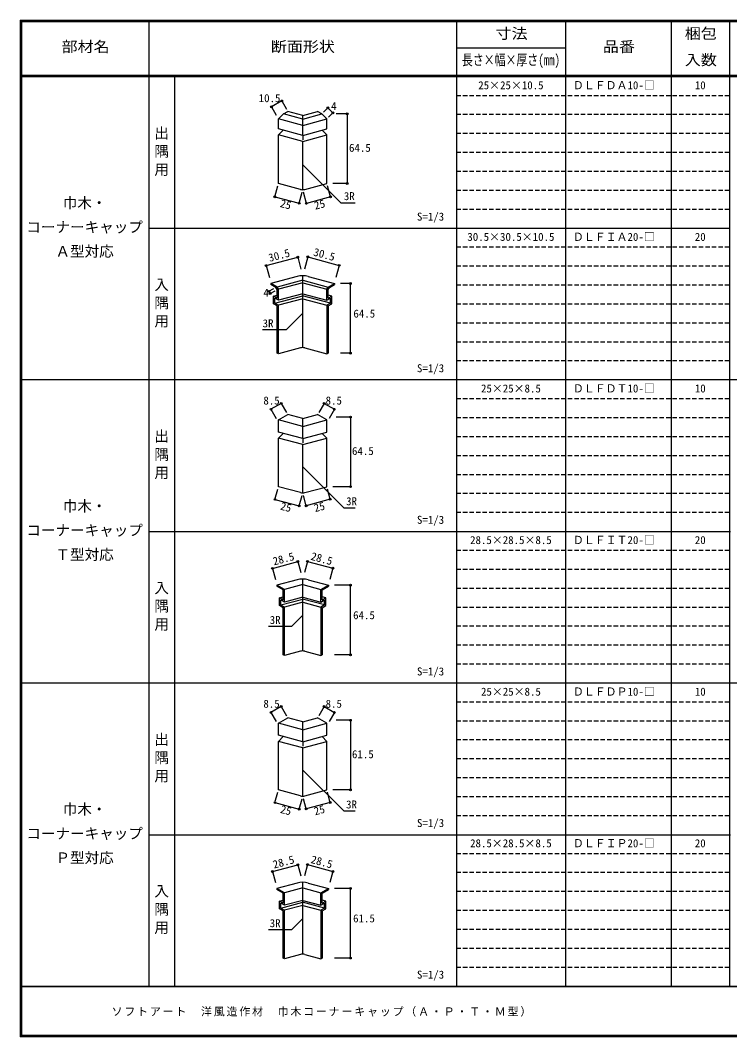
# Model space of a CAD drawing. Units: millimetres, scale not verified. Extents: x -600 to 570, y -431 to 418.
# Drawn here: x -600 to -15, y -420 to 418 of the extents above; entities that cross this region are included whole.
import ezdxf
from ezdxf.enums import TextEntityAlignment as Align

# ---------------------------------------------------------------- set-up
doc = ezdxf.new("R2010")
doc.units = ezdxf.units.MM
doc.header["$LTSCALE"] = 3
doc.header["$PDMODE"] = 32
doc.header["$PDSIZE"] = 1.5
doc.linetypes.add('DASHED1', pattern=[1.8, 1.2, -0.6])
for name, color, linetype in [('0-4', 3, 'Continuous'), ('0-A', 7, 'Continuous'), ('0-B', 4, 'Continuous'), ('F-1', 7, 'DASHED1'), ('F-A', 7, 'Continuous')]:
    doc.layers.add(name, color=color, linetype=linetype)
doc.styles.add('ＭＳ ゴシック', font='')
doc.styles.get('ＭＳ ゴシック').set_extended_font_data('MS Gothic')

msp = doc.modelspace()

# ---------------------------------------------------------------- linework, layer by layer
at = {"layer": '0-4'}
for p, q in [((-367.25, 330.877), (-387.25, 336.236)), ((-387.25, 327.986), (-387.25, 336.236)), ((-367.25, 336.127), (-383.11, 340.376)), ((-367.25, 339.127), (-379.561, 342.425)), ((-367.25, 339.127), (-354.94, 342.425)), ((-367.25, 336.127), (-351.391, 340.376)), ((-367.25, 322.627), (-367.25, 339.127)), ((-367.25, 330.877), (-347.25, 336.236)), ((-347.25, 327.986), (-347.25, 336.236)), ((-367.25, 322.627), (-387.25, 327.986)), ((-367.25, 322.627), (-347.25, 327.986)), ((-347.25, 322.986), (-351.193, 326.929)), ((-367.25, 317.627), (-387.25, 322.986)), ((-367.25, 317.627), (-347.25, 322.986)), ((-347.25, 282.986), (-347.25, 322.986)), ((-367.25, 277.874), (-367.25, 317.627)), ((-369.062, 278.112), (-387.25, 282.986)), ((-365.438, 278.112), (-347.25, 282.986)), ((-371.779, 206.358), (-393.424, 200.559)), ((-367.25, 201.157), (-387.25, 195.798)), ((-367.25, 147.66), (-367.25, 206.955)), ((-367.25, 201.157), (-347.25, 195.798)), ((-362.721, 206.358), (-341.076, 200.559)), ((-393.424, 200.559), (-393.424, 199.715)), ((-389.287, 197.326), (-393.424, 199.715)), ((-388.25, 195.53), (-389.287, 197.326)), ((-387.25, 195.798), (-388.287, 197.594)), ((-388.25, 188.435), (-388.25, 195.53)), ((-387.25, 186.703), (-387.25, 195.798)), ((-347.25, 195.798), (-346.213, 197.594)), ((-347.25, 186.703), (-347.25, 195.798)), ((-346.25, 195.53), (-345.213, 197.326)), ((-346.25, 188.435), (-346.25, 195.53)), ((-345.213, 197.326), (-341.076, 199.715)), ((-341.076, 200.559), (-341.076, 199.715)), ((-388.25, 188.435), (-391.25, 190.167)), ((-390.25, 184.28), (-367.117, 190.478)), ((-390.25, 184.28), (-390.25, 188.435)), ((-387.25, 186.703), (-390.25, 188.435)), ((-367.25, 192.062), (-387.25, 186.703)), ((-367.25, 187.907), (-387.25, 182.548)), ((-344.25, 184.28), (-367.383, 190.478)), ((-367.25, 192.062), (-347.25, 186.703)), ((-367.25, 187.907), (-347.25, 182.548)), ((-347.25, 186.703), (-344.25, 188.435)), ((-346.25, 188.435), (-343.25, 190.167)), ((-344.25, 184.28), (-344.25, 188.435)), ((-390.25, 184.28), (-387.25, 182.548)), ((-387.25, 143.125), (-387.25, 182.548)), ((-344.25, 184.28), (-347.25, 182.548)), ((-347.25, 182.548), (-347.25, 142.548)), ((-346.25, 181.971), (-343.25, 183.703)), ((-346.25, 181.971), (-346.25, 143.125)), ((-387.25, 142.548), (-388.25, 143.125)), ((-369.062, 147.422), (-387.25, 142.548)), ((-365.438, 147.422), (-347.25, 142.548)), ((-347.25, 142.548), (-346.25, 143.125)), ((-367.25, 89.127), (-379.561, 92.425)), ((-367.25, 89.127), (-354.94, 92.425)), ((-367.25, 82.627), (-387.25, 87.986)), ((-367.25, 72.627), (-367.25, 89.127)), ((-367.25, 82.627), (-347.25, 87.986)), ((-367.25, 72.627), (-387.25, 77.986)), ((-367.25, 72.627), (-347.25, 77.986)), ((-347.25, 72.986), (-351.193, 76.929)), ((-367.25, 67.627), (-387.25, 72.986)), ((-367.25, 67.627), (-347.25, 72.986)), ((-367.25, 27.873), (-367.25, 67.627)), ((-347.25, 32.986), (-347.25, 72.986)), ((-369.062, 28.112), (-387.25, 32.986)), ((-365.438, 28.112), (-347.25, 32.986)), ((-371.779, -43.803), (-388.424, -48.263)), ((-388.424, -48.263), (-388.424, -49.107)), ((-382.25, -51.826), (-388.423, -48.262)), ((-367.25, -47.807), (-382.25, -51.826)), ((-367.25, -102.501), (-367.25, -43.207)), ((-367.25, -47.807), (-352.25, -51.826)), ((-362.721, -43.803), (-346.076, -48.263)), ((-351.25, -52.094), (-346.076, -49.107)), ((-346.076, -48.263), (-346.076, -49.107)), ((-383.25, -60.387), (-386.25, -58.655)), ((-382.25, -62.119), (-382.25, -51.826)), ((-367.25, -58.1), (-382.25, -62.119)), ((-367.25, -58.1), (-352.25, -62.119)), ((-351.25, -60.387), (-351.25, -52.094)), ((-348.25, -58.655), (-351.25, -57.851)), ((-351.25, -60.387), (-348.25, -58.655)), ((-348.25, -65.119), (-348.25, -58.655)), ((-385.25, -64.541), (-367.117, -59.683)), ((-385.25, -64.541), (-385.25, -60.387)), ((-382.25, -62.119), (-385.25, -60.387)), ((-385.25, -64.541), (-382.25, -66.273)), ((-367.25, -62.254), (-382.25, -66.273)), ((-382.25, -105.696), (-382.25, -66.273)), ((-349.25, -64.541), (-367.383, -59.683)), ((-367.25, -62.254), (-352.25, -66.273)), ((-352.25, -62.119), (-349.25, -60.387)), ((-349.25, -64.541), (-352.25, -66.273)), ((-352.25, -66.273), (-352.25, -106.273)), ((-351.25, -66.851), (-348.25, -65.119)), ((-351.25, -66.851), (-351.25, -105.696)), ((-349.25, -64.541), (-349.25, -60.387)), ((-382.25, -106.273), (-383.25, -105.696)), ((-369.062, -102.74), (-382.25, -106.273)), ((-367.25, -160.873), (-379.561, -157.575)), ((-367.25, -160.873), (-354.94, -157.575)), ((-367.25, -167.373), (-387.25, -162.014)), ((-367.25, -177.373), (-367.25, -160.873)), ((-367.25, -167.373), (-347.25, -162.014)), ((-367.25, -177.373), (-387.25, -172.014)), ((-367.25, -177.373), (-347.25, -172.014)), ((-347.25, -177.014), (-351.193, -173.071)), ((-367.25, -182.373), (-387.25, -177.014)), ((-367.25, -182.373), (-347.25, -177.014)), ((-367.25, -222.127), (-367.25, -182.373)), ((-347.25, -217.014), (-347.25, -177.014)), ((-369.062, -221.888), (-387.25, -217.014)), ((-365.438, -221.888), (-347.25, -217.014)), ((-367.25, -352.501), (-367.25, -293.207)), ((-371.779, -293.803), (-388.424, -298.263)), ((-388.424, -298.263), (-388.424, -299.107)), ((-382.25, -301.826), (-388.423, -298.262)), ((-367.25, -297.807), (-382.25, -301.826)), ((-367.25, -297.807), (-352.25, -301.826)), ((-362.721, -293.803), (-346.076, -298.263)), ((-351.25, -302.094), (-346.076, -299.107)), ((-346.076, -298.263), (-346.076, -299.107)), ((-383.25, -310.387), (-386.25, -308.655)), ((-385.25, -314.541), (-367.117, -309.683)), ((-382.25, -312.119), (-382.25, -301.826)), ((-367.25, -308.1), (-382.25, -312.119)), ((-349.25, -314.541), (-367.383, -309.683)), ((-367.25, -308.1), (-352.25, -312.119)), ((-351.25, -310.387), (-351.25, -302.094)), ((-348.25, -308.655), (-351.25, -307.851)), ((-351.25, -310.387), (-348.25, -308.655)), ((-348.25, -315.119), (-348.25, -308.655)), ((-385.25, -314.541), (-385.25, -310.387)), ((-382.25, -312.119), (-385.25, -310.387)), ((-385.25, -314.541), (-382.25, -316.273)), ((-367.25, -312.254), (-382.25, -316.273)), ((-382.25, -355.696), (-382.25, -316.273)), ((-367.25, -312.254), (-352.25, -316.273)), ((-352.25, -312.119), (-349.25, -310.387)), ((-349.25, -314.541), (-352.25, -316.273)), ((-352.25, -316.273), (-352.25, -356.273)), ((-351.25, -316.851), (-348.25, -315.119)), ((-351.25, -316.851), (-351.25, -355.696)), ((-349.25, -314.541), (-349.25, -310.387)), ((-382.25, -356.273), (-383.25, -355.696)), ((-369.062, -352.74), (-382.25, -356.273))]:
    msp.add_line(p, q, dxfattribs=at)
at = {"layer": '0-4', "linetype": 'DASHED1'}
for p, q in [((-367.25, 322.627), (-367.25, 317.627)), ((-367.25, 72.627), (-367.25, 67.627)), ((-367.25, -177.373), (-367.25, -182.373))]:
    msp.add_line(p, q, dxfattribs=at)
at = {"layer": '0-4'}
for points in [[(-387.25, 336.236), (-383.11, 340.376), (-379.561, 342.425)], [(-347.25, 336.236), (-351.391, 340.376), (-354.94, 342.425)], [(-387.25, 282.986), (-387.25, 322.986), (-383.307, 326.929)], [(-367.25, 203.231), (-388.287, 197.594), (-393.423, 200.56)], [(-367.25, 203.231), (-346.213, 197.594), (-341.077, 200.56)], [(-391.25, 183.703), (-391.25, 190.167), (-388.25, 190.971)], [(-343.25, 183.703), (-343.25, 190.167), (-346.25, 190.971)], [(-388.25, 143.125), (-388.25, 181.971), (-391.25, 183.703)], [(-387.25, 77.986), (-387.25, 87.986), (-379.561, 92.425)], [(-347.25, 77.986), (-347.25, 87.986), (-354.94, 92.425)], [(-387.25, 32.986), (-387.25, 72.986), (-383.307, 76.929)], [(-383.25, -60.387), (-383.25, -52.094), (-388.424, -49.107)], [(-352.25, -62.119), (-352.25, -51.826), (-346.077, -48.262)], [(-386.25, -65.119), (-386.25, -58.655), (-383.25, -57.851)], [(-383.25, -105.696), (-383.25, -66.851), (-386.25, -65.119)], [(-365.438, -102.74), (-352.25, -106.273), (-351.25, -105.696)], [(-387.25, -172.014), (-387.25, -162.014), (-379.561, -157.575)], [(-347.25, -172.014), (-347.25, -162.014), (-354.94, -157.575)], [(-387.25, -217.014), (-387.25, -177.014), (-383.307, -173.071)], [(-383.25, -310.387), (-383.25, -302.094), (-388.424, -299.107)], [(-352.25, -312.119), (-352.25, -301.826), (-346.077, -298.262)], [(-386.25, -315.119), (-386.25, -308.655), (-383.25, -307.851)], [(-383.25, -355.696), (-383.25, -316.851), (-386.25, -315.119)], [(-365.438, -352.74), (-352.25, -356.273), (-351.25, -355.696)]]:
    msp.add_lwpolyline(points, dxfattribs=at)
for centre, radius, start, end in [((-367.25, 284.874), 7, 255, 285), ((-367.25, 189.455), 17.5, 75, 105), ((-367.25, 140.66), 7, 75, 105), ((-367.25, 34.873), 7, 255, 285), ((-367.25, -60.707), 17.5, 75, 105), ((-367.25, -109.501), 7, 75, 105), ((-367.25, -215.127), 7, 255, 285), ((-367.25, -310.707), 17.5, 75, 105), ((-367.25, -359.501), 7, 75, 105)]:
    msp.add_arc(centre, radius, start, end, dxfattribs=at)
at = {"layer": '0-B'}
for p, q in [((-384.529, 351.031), (-392.976, 346.154)), ((-392.976, 346.154), (-389.008, 339.28)), ((-384.529, 351.031), (-380.561, 344.157)), ((-346.441, 345.326), (-349.976, 341.79)), ((-346.441, 345.326), (-342.3, 341.185)), ((-342.3, 341.185), (-345.836, 337.65)), ((-330.475, 340.376), (-339.528, 340.376)), ((-330.475, 340.376), (-330.475, 282.986)), ((-390.189, 272.017), (-387.768, 281.054)), ((-344.287, 271.927), (-346.732, 281.054)), ((-330.475, 282.986), (-342.25, 282.986)), ((-390.189, 272.017), (-370.189, 266.658)), ((-370.189, 266.658), (-367.768, 275.695)), ((-364.225, 266.584), (-366.671, 275.711)), ((-344.287, 271.927), (-364.225, 266.584)), ((-397.357, 215.24), (-371.338, 222.212)), ((-371.338, 222.212), (-368.698, 212.36)), ((-363.098, 222.451), (-365.802, 212.36)), ((-363.098, 222.451), (-337.08, 215.48)), ((-397.357, 215.24), (-394.717, 205.389)), ((-337.08, 215.48), (-339.784, 205.389)), ((-395.121, 194.055), (-391.019, 196.326)), ((-395.121, 194.055), (-394.084, 192.258)), ((-394.084, 192.258), (-389.982, 194.53)), ((-327.886, 200.559), (-336.076, 200.559)), ((-327.886, 143.125), (-327.886, 200.559)), ((-327.886, 143.125), (-336.076, 143.125)), ((-384.914, 101.698), (-393.362, 96.821)), ((-384.914, 101.698), (-380.561, 94.157)), ((-349.586, 101.698), (-353.94, 94.157)), ((-349.586, 101.698), (-341.138, 96.821)), ((-393.362, 96.821), (-389.008, 89.28)), ((-341.138, 96.821), (-345.492, 89.28)), ((-327.886, 90.376), (-339.528, 90.376)), ((-327.886, 90.376), (-327.886, 32.986)), ((-390.065, 22.481), (-387.768, 31.054)), ((-370.065, 17.122), (-367.768, 25.695)), ((-364.404, 17.252), (-366.671, 25.711)), ((-344.466, 22.594), (-346.732, 31.054)), ((-327.886, 32.986), (-342.25, 32.986)), ((-390.065, 22.481), (-370.065, 17.122)), ((-344.466, 22.594), (-364.404, 17.252)), ((-392.153, -34.344), (-371.134, -28.712)), ((-371.134, -28.712), (-368.698, -37.801)), ((-363.344, -28.629), (-365.802, -37.801)), ((-363.344, -28.629), (-342.326, -34.261)), ((-392.153, -34.344), (-389.717, -43.433)), ((-342.326, -34.261), (-344.784, -43.433)), ((-327.886, -48.262), (-341.076, -48.262)), ((-327.886, -105.696), (-327.886, -48.262)), ((-327.886, -105.696), (-341.076, -105.696)), ((-384.914, -148.302), (-393.362, -153.179)), ((-384.914, -148.302), (-380.561, -155.843)), ((-349.586, -148.302), (-353.94, -155.843)), ((-349.586, -148.302), (-341.138, -153.179)), ((-393.362, -153.179), (-389.008, -160.72)), ((-341.138, -153.179), (-345.492, -160.72)), ((-327.886, -159.624), (-339.528, -159.624)), ((-327.886, -159.624), (-327.886, -217.014)), ((-327.886, -217.014), (-342.25, -217.014)), ((-390.065, -227.519), (-387.768, -218.946)), ((-370.065, -232.878), (-367.768, -224.305)), ((-364.404, -232.748), (-366.671, -224.289)), ((-344.466, -227.406), (-346.732, -218.946)), ((-390.065, -227.519), (-370.065, -232.878)), ((-344.466, -227.406), (-364.404, -232.748)), ((-392.153, -284.344), (-371.134, -278.712)), ((-392.153, -284.344), (-389.717, -293.433)), ((-371.134, -278.712), (-368.698, -287.801)), ((-363.344, -278.63), (-365.802, -287.801)), ((-363.344, -278.63), (-342.326, -284.261)), ((-342.326, -284.261), (-344.784, -293.433)), ((-327.886, -298.262), (-341.076, -298.262)), ((-327.886, -355.696), (-327.886, -298.262)), ((-327.886, -355.696), (-341.076, -355.696))]:
    msp.add_line(p, q, dxfattribs=at)
for points in [[(-367.023, 298.357), (-335.755, 267.089), (-324.092, 267.089)], [(-367.049, 175.925), (-380.788, 162.185), (-400.455, 162.185)], [(-366.807, 48.991), (-333.438, 15.622), (-323.923, 15.622)], [(-367.342, -73.253), (-376.457, -82.368), (-395.503, -82.368)], [(-366.807, -201.009), (-333.438, -234.378), (-323.923, -234.378)], [(-367.342, -323.253), (-376.457, -332.368), (-395.503, -332.368)]]:
    msp.add_lwpolyline(points, dxfattribs=at)
at = {"layer": '0-B', "color": 7}
for p in [(-392.976, 346.154), (-384.529, 351.031), (-346.441, 345.326), (-342.3, 341.185), (-330.475, 340.376), (-330.475, 282.986), (-390.189, 272.017), (-344.287, 271.927), (-370.189, 266.658), (-364.225, 266.584), (-371.338, 222.212), (-363.098, 222.451), (-397.357, 215.24), (-337.08, 215.48), (-327.886, 200.559), (-395.121, 194.055), (-394.084, 192.258), (-327.886, 143.125), (-384.914, 101.698), (-349.586, 101.698), (-393.362, 96.821), (-341.138, 96.821), (-327.886, 90.376), (-327.886, 32.986), (-390.065, 22.481), (-370.065, 17.122), (-364.404, 17.252), (-344.466, 22.594), (-371.134, -28.712), (-363.344, -28.629), (-342.326, -34.261), (-392.153, -34.344), (-327.886, -48.262), (-327.886, -105.696), (-384.914, -148.302), (-349.586, -148.302), (-393.362, -153.179), (-341.138, -153.179), (-327.886, -159.624), (-327.886, -217.014), (-390.065, -227.519), (-370.065, -232.878), (-364.404, -232.748), (-344.466, -227.406), (-392.153, -284.344), (-371.134, -278.712), (-363.344, -278.63), (-342.326, -284.261), (-327.886, -298.262), (-327.886, -355.696)]:
    msp.add_point(p, dxfattribs=at)
at = {"layer": 'F-1', "color": 6, "linetype": 'Continuous'}
for p, q in [((-600, 417.5), (-600, -420.5)), ((-600, 417), (570, 417)), ((-600, 416.5), (570, 416.5)), ((-599.5, 417.5), (-599.5, -420.5)), ((-599, 417.5), (-599, -420.5)), ((-15.5, 417.505), (-15.5, -379.5)), ((570, 372), (-600, 372)), ((570, 371), (-600, 371)), ((570, -379), (-600, -379)), ((570, -379.5), (-600, -379.5)), ((570, -419.5), (-600, -419.5)), ((570, -420), (-600, -420)), ((570, -420.5), (-600, -420.5))]:
    msp.add_line(p, q, dxfattribs=at)
at = {"layer": 'F-1', "linetype": 'Continuous'}
for p, q in [((-494, 417.5), (-494, -379)), ((-240.5, 417.505), (-240.5, -379.5)), ((-150.5, 417.505), (-150.5, -379.5)), ((-63.5, 417.505), (-63.5, -379.5)), ((-240.5, 394.75), (-150.5, 394.75)), ((-473, 371), (-473, 120.5)), ((-494, 246), (-15.5, 246)), ((569, 121), (-599, 121)), ((-473, 121), (-473, -129.5)), ((-494, -4), (-26.837, -4)), ((-26.837, -4), (-14.5, -4)), ((569, -129), (-599, -129)), ((-473, -129), (-473, -379.5)), ((-494, -254), (-14.5, -254))]:
    msp.add_line(p, q, dxfattribs=at)
at = {"layer": 'F-1'}
for p, q in [((-15.5, 355.375), (-240.5, 355.375)), ((-15.5, 339.75), (-240.5, 339.75)), ((-15.5, 324.125), (-240.5, 324.125)), ((-15.5, 308.5), (-240.5, 308.5)), ((-15.5, 292.875), (-240.5, 292.875)), ((-15.5, 277.25), (-240.5, 277.25)), ((-15.5, 261.625), (-240.5, 261.625)), ((-15.5, 230.375), (-240.5, 230.375)), ((-15.5, 214.75), (-240.5, 214.75)), ((-15.5, 199.125), (-240.5, 199.125)), ((-15.5, 183.5), (-240.5, 183.5)), ((-15.5, 167.875), (-240.5, 167.875)), ((-15.5, 152.25), (-240.5, 152.25)), ((-15.5, 136.625), (-240.5, 136.625)), ((-15.5, 105.375), (-240.5, 105.375)), ((-15.5, 89.75), (-240.5, 89.75)), ((-15.5, 74.125), (-240.5, 74.125)), ((-15.5, 58.5), (-240.5, 58.5)), ((-15.5, 42.875), (-240.5, 42.875)), ((-15.5, 27.25), (-240.5, 27.25)), ((-15.5, 11.625), (-240.5, 11.625)), ((-15.5, -19.625), (-240.5, -19.625)), ((-15.5, -35.25), (-240.5, -35.25)), ((-15.5, -50.875), (-240.5, -50.875)), ((-15.5, -66.5), (-240.5, -66.5)), ((-15.5, -82.125), (-240.5, -82.125)), ((-15.5, -97.75), (-240.5, -97.75)), ((-15.5, -113.375), (-240.5, -113.375)), ((-15.5, -144.625), (-240.5, -144.625)), ((-15.5, -160.25), (-240.5, -160.25)), ((-15.5, -175.875), (-240.5, -175.875)), ((-15.5, -191.5), (-240.5, -191.5)), ((-15.5, -207.125), (-240.5, -207.125)), ((-15.5, -222.75), (-240.5, -222.75)), ((-15.5, -238.375), (-240.5, -238.375)), ((-15.5, -269.625), (-240.5, -269.625)), ((-15.5, -285.25), (-240.5, -285.25)), ((-15.5, -300.875), (-240.5, -300.875)), ((-15.5, -316.5), (-240.5, -316.5)), ((-15.5, -332.125), (-240.5, -332.125)), ((-15.5, -347.75), (-240.5, -347.75)), ((-15.5, -363.375), (-240.5, -363.375))]:
    msp.add_line(p, q, dxfattribs=at)
at = {"layer": 'F-1', "color": 6, "linetype": 'Continuous'}
msp.add_lwpolyline([(-600, 417.5), (570, 417.5), (570, -420.5)], dxfattribs=at)

# ---------------------------------------------------------------- texts
at = {"layer": '0-A', "style": 'ＭＳ ゴシック'}
for s, height, p in [('25×25×10.5', 6.598, (-222.5, 358.688)), ('ＤＬＦＤＡ10-□', 6.598, (-144.5, 358.688)), ('10', 6.598, (-44, 358.688)), ('出', 8.798, (-489.5, 317.5)), ('隅', 8.798, (-489.5, 302.5)), ('用', 8.798, (-489.5, 287.5)), ('巾木・', 8.798, (-565, 260)), ('コーナーキャップ', 8.798, (-595, 240)), ('S=1/3', 6.598, (-273.05, 250.377)), ('30.5×30.5×10.5', 6.598, (-231.5, 233.688)), ('ＤＬＦＩＡ20-□', 6.598, (-144.5, 233.688)), ('20', 6.598, (-44, 233.688)), ('Ａ型対応', 8.798, (-571, 220)), ('入', 8.798, (-489.5, 192.5)), ('隅', 8.798, (-489.5, 177.5)), ('用', 8.798, (-489.5, 162.5)), ('S=1/3', 6.598, (-273.05, 125.377)), ('ＤＬＦＤＴ10-□', 6.598, (-144.5, 108.688)), ('25×25×8.5', 6.598, (-220.25, 108.688)), ('10', 6.598, (-44, 108.688)), ('出', 8.798, (-489.5, 67.5)), ('隅', 8.798, (-489.5, 52.5)), ('用', 8.798, (-489.5, 37.5)), ('巾木・', 8.798, (-565, 10)), ('S=1/3', 6.598, (-273.05, 0.377)), ('コーナーキャップ', 8.798, (-595, -10)), ('28.5×28.5×8.5', 6.598, (-229.25, -16.312)), ('ＤＬＦＩＴ20-□', 6.598, (-144.5, -16.312)), ('20', 6.598, (-44, -16.312)), ('Ｔ型対応', 8.798, (-571, -30)), ('入', 8.798, (-489.5, -57.5)), ('隅', 8.798, (-489.5, -72.5)), ('用', 8.798, (-489.5, -87.5)), ('S=1/3', 6.598, (-273.05, -124.623)), ('25×25×8.5', 6.598, (-220.25, -141.312)), ('ＤＬＦＤＰ10-□', 6.598, (-144.5, -141.312)), ('10', 6.598, (-44, -141.312)), ('出', 8.798, (-489.5, -182.5)), ('隅', 8.798, (-489.5, -197.5)), ('用', 8.798, (-489.5, -212.5)), ('巾木・', 8.798, (-565, -240)), ('S=1/3', 6.598, (-273.05, -249.623)), ('コーナーキャップ', 8.798, (-595, -260)), ('28.5×28.5×8.5', 6.598, (-229.25, -266.312)), ('ＤＬＦＩＰ20-□', 6.598, (-144.5, -266.312)), ('20', 6.598, (-44, -266.312)), ('Ｐ型対応', 8.798, (-571, -280)), ('入', 8.798, (-489.5, -307.5)), ('隅', 8.798, (-489.5, -322.5)), ('用', 8.798, (-489.5, -337.5)), ('S=1/3', 6.598, (-273.05, -374.623))]:
    msp.add_text(s, height=height, dxfattribs=at).set_placement(p, align=Align.BOTTOM_LEFT)
at = {"layer": '0-B', "color": 7, "style": 'ＭＳ ゴシック'}
for s, p in [('10.5', (-403.515, 348.066)), ('4', (-343.792, 341.584)), ('64.5', (-329.033, 307.12)), ('3R', (-333.286, 267.27)), ('4', (-399.632, 187.588)), ('64.5', (-325.426, 170.438)), ('3R', (-400.262, 162.369)), ('8.5', (-399.65, 98.733)), ('8.5', (-348.35, 98.733)), ('64.5', (-326.6, 57.12)), ('3R', (-331.459, 15.695)), ('3R', (-394.42, -82.191)), ('64.5', (-325.667, -78.24)), ('8.5', (-399.65, -151.267)), ('8.5', (-348.35, -151.267)), ('61.5', (-326.6, -192.88)), ('3R', (-331.459, -234.305)), ('3R', (-394.42, -332.192)), ('61.5', (-325.667, -328.24))]:
    msp.add_text(s, height=6.598, dxfattribs=at).set_placement(p, align=Align.BOTTOM_LEFT)
for s, rotation, p in [('25', 345, (-386.865, 261.808)), ('25', 15, (-356.273, 259.397)), ('30.5', 15, (-393.97, 216.355)), ('30.5', 345, (-359.459, 221.704)), ('25', 345, (-386.741, 12.273)), ('25', 15, (-356.452, 10.065)), ('28.5', 15, (-390.337, -33.857)), ('28.5', 345, (-361.529, -29.116)), ('25', 345, (-386.741, -237.727)), ('25', 15, (-356.452, -239.935)), ('28.5', 15, (-390.337, -283.857)), ('28.5', 345, (-361.529, -279.116))]:
    msp.add_text(s, height=6.598, rotation=rotation, dxfattribs=at).set_placement(p, align=Align.BOTTOM_LEFT)
at = {"layer": 'F-A', "style": 'ＭＳ ゴシック'}
for s, width, p in [('寸法', 1.1, (-208.25, 399.625)), ('梱包', 1.1, (-52.25, 399.625)), ('部材名', 1.1, (-566, 388.75)), ('断面形状', 1.1, (-393.5, 388.75)), ('品番', 1.1, (-119.75, 388.75)), ('長さ×幅×厚さ(㎜)', 0.75, (-236, 377.875)), ('入数', 1.1, (-52.25, 377.87))]:
    msp.add_text(s, height=8.798, dxfattribs=dict(at, width=width)).set_placement(p, align=Align.BOTTOM_LEFT)
at = {"layer": 'F-A', "insert": (-524.755, -404), "char_height": 6.598, "attachment_point": 7, "style": 'ＭＳ ゴシック'}
msp.add_mtext('\\T1.17;ソフトアート\u3000洋風造作材\u3000巾木コーナーキャップ（Ａ・Ｐ・Ｔ・Ｍ型）', dxfattribs=at)

doc.saveas('drawing.dxf')
